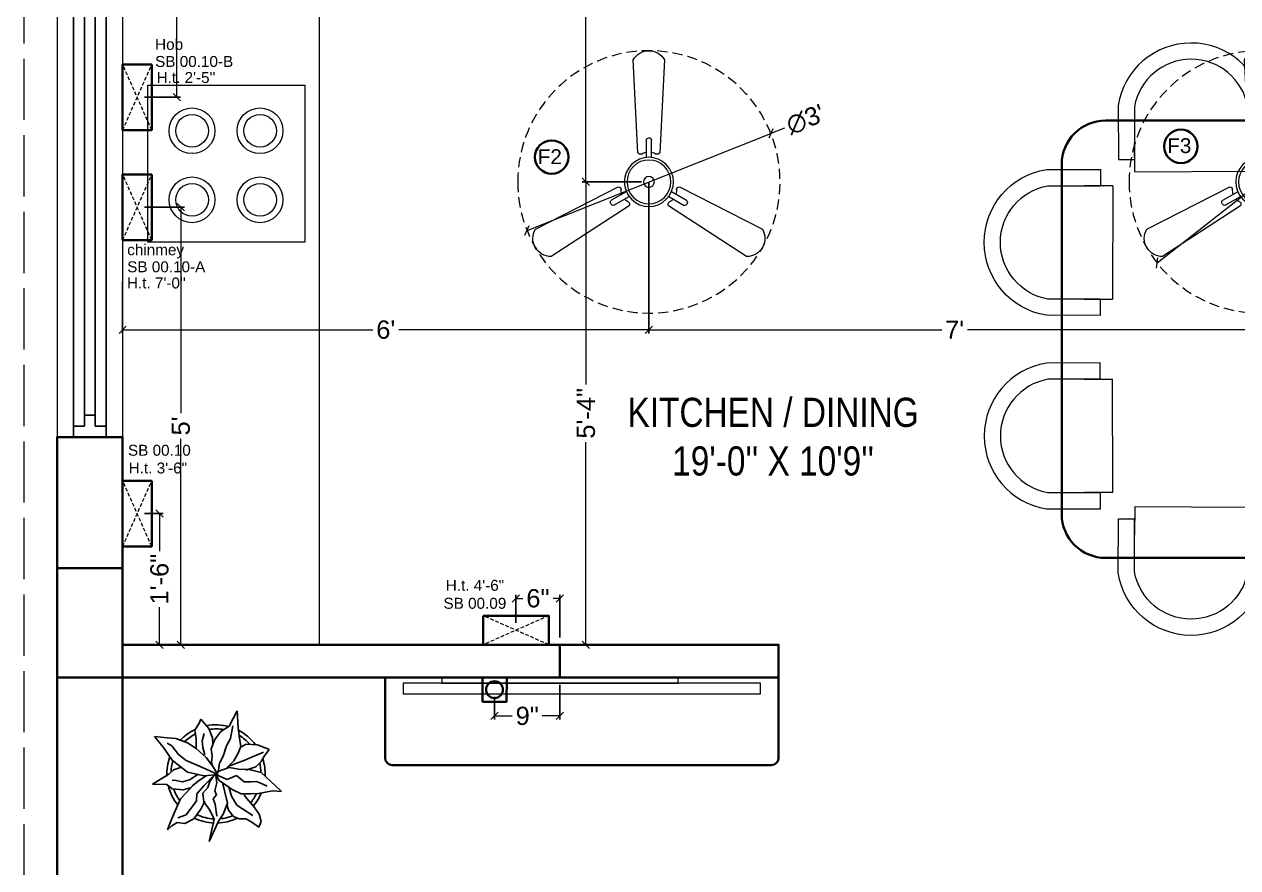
# Model space of a CAD drawing. Header units: millimetres. Extents: x 56222 to 3066687, y -650199 to -121287.
# Drawn here: x 147511.2 to 147677.7, y -179709.7 to -179594 of the extents above; entities that cross this region are included whole.
import ezdxf

# ---------------------------------------------------------------- set-up
doc = ezdxf.new("R2010")
doc.units = ezdxf.units.MM
doc.header["$MEASUREMENT"] = 0
doc.header["$PDMODE"] = 35
for name, pattern in [('ACAD_ISO02W100', [15, 12, -3]), ('DASHED', [0.75, 0.5, -0.25]), ('DASHED2', [0.375, 0.25, -0.125])]:
    doc.linetypes.add(name, pattern=pattern)
doc.layers.get('Defpoints').update_dxf_attribs({"color": 220})
for name, color, linetype, lineweight in [('CENTERLINE ( COLUMN ) ~ DIM', 7, 'Continuous', 9), ('COLUMN', 1, 'Continuous', 30), ('dim05', 1, 'Continuous', 13), ('el', 7, 'Continuous', 20), ('ELEC-wires', 1, 'DASHED2', 13), ('Electrical', 84, 'Continuous', 30), ('FIRST FLOOR ( TEXT )', 7, 'Continuous', 9), ('FURNITURE', 32, 'Continuous', 9), ('GROUND FLOOR', 7, 'Continuous', 9), ('GROUND FLOOR  ( PLINE )', 251, 'Continuous', 30), ('wall', 7, 'Continuous', 30), ('XX~SLAB ( BEAM )~ ( DIM )', 7, 'Continuous', 9)]:
    doc.layers.add(name, color=color, linetype=linetype, lineweight=lineweight)
doc.layers.add('str coll', color=6, linetype='Continuous')
doc.layers.add('XX~SLAB ( PLINE )', color=251, linetype='Continuous', plot=False)
doc.styles.add('Arial', font='arial.ttf')
doc.styles.add('KATHA', font='swissc.ttf')
doc.styles.get("Standard").update_dxf_attribs({"font": 'arial.ttf', "height": 6})
doc.dimstyles.new('ISO-25', dxfattribs={"dimtxt": 2.5, "dimasz": 1, "dimexe": 0.5, "dimexo": 1, "dimtad": 0, "dimdec": 1, "dimlunit": 4, "dimtxsty": 'Standard', "dimblk": 'OBLIQUE', "dimcen": 2.5, "dimclrd": 1, "dimclre": 1, "dimclrt": 5, "dimadec": 0, "dimazin": 0, "dimtfac": 1, "dimtdec": 1, "dimtmove": 0, "dimatfit": 3, "dimfxl": 1, "dimlwd": -1, "dimarcsym": 0})

# ---------------------------------------------------------------- blocks, each defined once
blk = doc.blocks.new('sf sfs')
at = {"layer": 'FURNITURE'}
blk.add_line((3348685.97, -514612.12), (3348664.42, -514612.12), dxfattribs=at)
blk.add_lwpolyline([(3348664.42, -514612.12), (3348664.42, -514590.57), (3348685.97, -514590.57), (3348685.97, -514612.12)], dxfattribs=at)
for centre, radius in [((3348670.49, -514596.83), 3.14), ((3348670.49, -514596.83), 2.24), ((3348679.82, -514596.83), 3.14), ((3348679.82, -514596.83), 2.24), ((3348670.49, -514606.3), 3.14), ((3348679.82, -514606.3), 3.14), ((3348670.49, -514606.3), 2.24), ((3348679.82, -514606.3), 2.24)]:
    blk.add_circle(centre, radius, dxfattribs=at)
blk = doc.blocks.new('ARPLS010')
at = {"linetype": 'ByBlock'}
for p, q in [((0.179, 0.666), (0.121, 0.605)), ((0.174, 0.573), (0.179, 0.666)), ((-0.248, 0.54), (-0.278, 0.467)), ((-0.182, 0.493), (-0.248, 0.54)), ((0.121, 0.605), (-0.013, 0.459)), ((0.091, 0.447), (0.125, 0.522)), ((0.2, 0.432), (0.174, 0.573)), ((-0.295, 0.42), (-0.302, 0.309)), ((-0.278, 0.467), (-0.295, 0.42)), ((-0.222, 0.484), (-0.164, 0.347)), ((-0.125, 0.459), (-0.182, 0.493)), ((-0.072, 0.404), (-0.125, 0.459)), ((-0.038, 0.302), (-0.072, 0.404)), ((-0.013, 0.459), (-0.044, 0.336)), ((0.077, 0.412), (0.091, 0.447)), ((0.082, 0.358), (0.077, 0.412)), ((0.203, 0.352), (0.2, 0.432)), ((0.33, 0.38), (0.252, 0.313)), ((0.409, 0.44), (0.33, 0.38)), ((0.425, 0.373), (0.356, 0.269)), ((0.484, 0.459), (0.409, 0.44)), ((0.542, 0.434), (0.484, 0.459)), ((0.485, 0.354), (0.533, 0.42)), ((0.533, 0.42), (0.542, 0.434)), ((-0.278, 0.254), (-0.362, 0.24)), ((-0.302, 0.309), (-0.276, 0.258)), ((-0.21, 0.227), (-0.278, 0.254)), ((-0.164, 0.347), (-0.139, 0.295)), ((-0.139, 0.295), (-0.08, 0.131)), ((-0.044, 0.336), (-0.049, 0.232)), ((0.015, 0.209), (0.08, 0.288)), ((0.08, 0.288), (0.082, 0.358)), ((0.16, 0.165), (0.204, 0.254)), ((0.204, 0.254), (0.203, 0.352)), ((0.252, 0.313), (0.216, 0.287)), ((0.356, 0.269), (0.318, 0.213)), ((0.459, 0.303), (0.485, 0.354)), ((0.459, 0.236), (0.459, 0.303)), ((-0.469, 0.226), (-0.643, 0.216)), ((-0.643, 0.216), (-0.485, 0.134)), ((-0.359, 0.148), (-0.49, 0.172)), ((-0.485, 0.134), (-0.433, 0.051)), ((-0.362, 0.24), (-0.469, 0.226)), ((-0.287, 0.106), (-0.359, 0.148)), ((-0.132, 0.18), (-0.21, 0.227)), ((-0.063, 0.111), (-0.132, 0.18)), ((-0.049, 0.232), (-0.065, 0.135)), ((-0.065, 0.135), (-0.024, 0.018)), ((0.056, 0.114), (0.015, 0.209)), ((0.068, 0.032), (0.16, 0.165)), ((0.227, 0.157), (0.132, 0.131)), ((0.318, 0.213), (0.227, 0.157)), ((0.309, 0.109), (0.368, 0.128)), ((0.368, 0.128), (0.432, 0.176)), ((0.432, 0.176), (0.459, 0.236)), ((-0.433, 0.051), (-0.349, -0.011)), ((-0.18, 0.073), (-0.287, 0.106)), ((-0.111, 0.036), (-0.18, 0.073)), ((-0.013, 0.022), (-0.111, 0.036)), ((-0.084, -0.034), (0.007, 0.018)), ((0.003, 0.011), (-0.076, -0.16)), ((-0.024, 0.018), (0.009, 0.005)), ((0.006, -0.002), (0.068, 0.032)), ((0.007, 0.018), (0.02, -0.121)), ((0.009, 0.005), (0.056, 0.114)), ((0.017, -0.002), (0.091, 0.009)), ((0.088, 0.065), (0.187, 0.091)), ((0.091, 0.009), (0.173, -0.011)), ((0.173, -0.011), (0.212, 0.004)), ((0.187, 0.091), (0.297, 0.116)), ((0.212, 0.004), (0.252, -0.03)), ((0.297, 0.116), (0.408, 0.071)), ((0.309, -0.01), (0.43, 0.006)), ((0.408, 0.071), (0.482, 0.024)), ((0.482, 0.024), (0.689, -0.072)), ((-0.464, -0.073), (-0.558, -0.152)), ((-0.366, -0.036), (-0.464, -0.073)), ((-0.336, -0.142), (-0.413, -0.121)), ((-0.306, -0.033), (-0.366, -0.036)), ((-0.349, -0.011), (-0.256, -0.05)), ((-0.193, -0.113), (-0.269, -0.135)), ((-0.259, -0.2), (-0.168, -0.1)), ((-0.256, -0.05), (-0.185, -0.038)), ((-0.185, -0.038), (-0.114, -0.046)), ((-0.168, -0.1), (-0.084, -0.034)), ((-0.114, -0.046), (-0.093, -0.036)), ((0.02, -0.121), (-0.017, -0.291)), ((0.01, -0.014), (0.017, -0.002)), ((0.078, -0.064), (0.01, -0.014)), ((0.016, -0.023), (0.116, -0.122)), ((0.07, -0.179), (0.018, -0.1)), ((0.138, -0.083), (0.078, -0.064)), ((0.116, -0.122), (0.201, -0.195)), ((0.197, -0.135), (0.138, -0.083)), ((0.283, -0.123), (0.197, -0.135)), ((0.252, -0.03), (0.309, -0.01)), ((0.277, -0.114), (0.357, -0.156)), ((0.37, -0.064), (0.283, -0.123)), ((0.462, -0.021), (0.37, -0.064)), ((0.689, -0.072), (0.462, -0.021)), ((-0.558, -0.152), (-0.517, -0.172)), ((-0.517, -0.172), (-0.447, -0.216)), ((-0.447, -0.216), (-0.363, -0.202)), ((-0.363, -0.202), (-0.263, -0.2)), ((-0.269, -0.135), (-0.336, -0.142)), ((-0.318, -0.29), (-0.259, -0.2)), ((-0.076, -0.16), (-0.138, -0.304)), ((0.059, -0.27), (0.005, -0.185)), ((0.121, -0.239), (0.07, -0.179)), ((0.184, -0.299), (0.121, -0.239)), ((0.201, -0.195), (0.272, -0.198)), ((0.272, -0.198), (0.311, -0.225)), ((0.311, -0.225), (0.415, -0.304)), ((0.357, -0.156), (0.455, -0.226)), ((0.455, -0.226), (0.503, -0.317)), ((-0.363, -0.408), (-0.318, -0.29)), ((-0.138, -0.304), (-0.199, -0.38)), ((-0.017, -0.291), (-0.141, -0.446)), ((-0.042, -0.432), (-0.071, -0.352)), ((0.08, -0.342), (0.059, -0.27)), ((0.066, -0.407), (0.08, -0.342)), ((0.141, -0.261), (0.16, -0.336)), ((0.16, -0.336), (0.15, -0.445)), ((0.252, -0.362), (0.184, -0.299)), ((0.376, -0.416), (0.252, -0.362)), ((0.415, -0.304), (0.447, -0.388)), ((0.503, -0.317), (0.494, -0.398)), ((-0.368, -0.496), (-0.363, -0.408)), ((-0.287, -0.45), (-0.314, -0.498)), ((-0.199, -0.38), (-0.287, -0.45)), ((-0.141, -0.446), (-0.269, -0.533)), ((0.002, -0.48), (-0.042, -0.432)), ((0.104, -0.646), (0.002, -0.48)), ((0.064, -0.446), (0.066, -0.407)), ((0.15, -0.445), (0.106, -0.5)), ((0.502, -0.472), (0.376, -0.416)), ((0.494, -0.398), (0.528, -0.452)), ((0.567, -0.494), (0.502, -0.472)), ((0.528, -0.452), (0.567, -0.494)), ((-0.382, -0.625), (-0.368, -0.496)), ((-0.269, -0.533), (-0.382, -0.625)), ((0.106, -0.5), (0.104, -0.646))]:
    blk.add_line(p, q, dxfattribs=at)
for radius, start, end in [(0.5, 87.2367, 107.9154), (0.5, 126.2799, 152.7042), (0.458, 91.6596, 104.0784), (0.5, 49.0791, 67.0324), (0.458, 49.8461, 63.9764), (0.458, 130.7647, 148.9789), (0.5, 164.9216, 191.0302), (0.458, 5.0517, 21.9108), (0.5, 1.3782, 25.7565), (0.458, 169.9629, 188.6517), (0.458, 334.5625, 357.1532), (0.5, 333.6991, 357.5577), (0.5, 205.1623, 226.3204), (0.458, 207.232, 224.0819), (0.458, 289.266, 306.1107), (0.5, 249.553, 272.4234), (0.458, 252.8522, 267.711), (0.5, 283.5324, 308.8712)]:
    blk.add_arc((0, 0), radius, start, end, dxfattribs=at)
blk = doc.blocks.new('SD DSD')
at = {"layer": 'FURNITURE'}
for p, q in [((3348486.7, -514623.32), (3348486.68, -514619.42)), ((3348502.23, -514619.34), (3348502.25, -514623.25)), ((3348486.7, -514623.32), (3348502.25, -514623.25)), ((3348483.69, -514625.26), (3348479.79, -514625.25)), ((3348483.69, -514625.26), (3348483.66, -514640.81)), ((3348505.76, -514625.26), (3348509.66, -514625.25)), ((3348505.76, -514625.26), (3348505.79, -514640.81)), ((3348479.75, -514640.8), (3348483.66, -514640.81)), ((3348509.7, -514640.8), (3348505.79, -514640.81)), ((3348479.75, -514651.77), (3348483.66, -514651.76)), ((3348483.69, -514667.31), (3348483.66, -514651.76)), ((3348505.76, -514667.31), (3348505.79, -514651.76)), ((3348509.7, -514651.77), (3348505.79, -514651.76)), ((3348483.69, -514667.31), (3348479.79, -514667.32)), ((3348505.76, -514667.31), (3348509.66, -514667.32)), ((3348486.7, -514669.25), (3348486.68, -514673.16)), ((3348486.7, -514669.25), (3348502.25, -514669.32)), ((3348502.23, -514673.23), (3348502.25, -514669.32))]:
    blk.add_line(p, q, dxfattribs=at)
at = {"layer": 'FURNITURE', "flags": 128}
for points in [[(3348502.23, -514621.56), (3348504.46, -514621.55), (3348504.42, -514614.17, 0.853613), (3348484.42, -514614.22), (3348484.46, -514621.65), (3348486.68, -514621.64)], [(3348502.22, -514619.34), (3348502.23, -514621.56), (3348502.2, -514614.36, 0.835758), (3348486.65, -514614.39), (3348486.67, -514619.42), (3348486.68, -514621.64)], [(3348481.97, -514640.8), (3348481.97, -514643.02), (3348474.58, -514643.01, -0.853613), (3348474.58, -514623.01), (3348482.01, -514623.02), (3348482.01, -514625.25)], [(3348507.48, -514640.8), (3348507.48, -514643.02), (3348514.87, -514643.01, 0.853613), (3348514.87, -514623.01), (3348507.44, -514623.02), (3348507.44, -514625.25)], [(3348479.75, -514640.79), (3348481.97, -514640.8), (3348474.77, -514640.78, -0.835758), (3348474.76, -514625.23), (3348479.79, -514625.24), (3348482.01, -514625.25)], [(3348509.7, -514640.79), (3348507.48, -514640.8), (3348514.68, -514640.78, 0.835758), (3348514.69, -514625.23), (3348509.66, -514625.24), (3348507.44, -514625.25)], [(3348481.97, -514651.77), (3348481.97, -514649.55), (3348474.58, -514649.57, 0.853613), (3348474.58, -514669.57), (3348482.01, -514669.55), (3348482.01, -514667.32)], [(3348507.48, -514651.77), (3348507.48, -514649.55), (3348514.87, -514649.57, -0.853613), (3348514.87, -514669.57), (3348507.44, -514669.55), (3348507.44, -514667.32)], [(3348479.75, -514651.78), (3348481.97, -514651.77), (3348474.77, -514651.79, 0.835758), (3348474.76, -514667.34), (3348479.79, -514667.33), (3348482.01, -514667.33)], [(3348509.7, -514651.78), (3348507.48, -514651.77), (3348514.68, -514651.79, -0.835758), (3348514.69, -514667.34), (3348509.66, -514667.33), (3348507.44, -514667.33)], [(3348502.23, -514671.01), (3348504.46, -514671.02), (3348504.42, -514678.4, -0.853613), (3348484.42, -514678.36), (3348484.46, -514670.92), (3348486.68, -514670.93)], [(3348502.22, -514673.23), (3348502.23, -514671.01), (3348502.2, -514678.21, -0.835758), (3348486.65, -514678.18), (3348486.67, -514673.16), (3348486.68, -514670.93)]]:
    blk.add_lwpolyline(points, format="xyb", dxfattribs=at)
at = {"layer": 'FURNITURE', "lineweight": 30}
blk.add_lwpolyline([(3348506.78, -514676.29), (3348482.68, -514676.29, -0.414214), (3348476.68, -514670.29), (3348476.68, -514622.29, -0.414214), (3348482.68, -514616.29), (3348506.78, -514616.29, -0.414214), (3348512.78, -514622.29), (3348512.78, -514670.29, -0.414214)], format="xyb", close=True, dxfattribs=at)
blk = doc.blocks.new('6616')
at = {"color": 242, "linetype": 'DASHED', "true_color": 0xcd2027}
for p, q in [((386784.79, -36915.77), (386775.78, -36911.78)), ((386784.79, -36911.78), (386775.78, -36915.77))]:
    blk.add_line(p, q, dxfattribs=at)
at = {"layer": 'ELEC-wires', "color": 5, "linetype": 'ByBlock', "lineweight": 30, "ltscale": 4}
blk.add_lwpolyline([(386775.78, -36911.78), (386784.79, -36911.78), (386784.79, -36915.77), (386775.78, -36915.77)], close=True, dxfattribs=at)
blk = doc.blocks.new('fan')
at = {"layer": 'Electrical', "lineweight": 15, "ltscale": 20}
for p, q in [((3300835.29, -509900.78), (3300836.47, -509923.43)), ((3300841.81, -509923.43), (3300842.99, -509900.78)), ((3300838.47, -509924.57), (3300838.47, -509920.25)), ((3300839.81, -509920.28), (3300839.81, -509924.57)), ((3300831.66, -509931.77), (3300811.45, -509942.07)), ((3300866.83, -509942.07), (3300846.62, -509931.77)), ((3300829.93, -509935.08), (3300833.64, -509932.93)), ((3300834.31, -509934.09), (3300830.57, -509936.25)), ((3300847.68, -509936.23), (3300843.97, -509934.09)), ((3300844.64, -509932.93), (3300848.38, -509935.09)), ((3300815.3, -509948.74), (3300834.33, -509936.39)), ((3300843.95, -509936.39), (3300862.98, -509948.74))]:
    blk.add_line(p, q, dxfattribs=at)
at = {"layer": 'Electrical', "linetype": 'DASHED', "lineweight": 15, "ltscale": 5}
blk.add_circle((3300839.14, -509930.53), 32, dxfattribs=at)
at = {"layer": 'Electrical', "lineweight": 15, "ltscale": 20}
for centre, major_axis, start_param, end_param in [((3300839.14, -509902.94), (3.12, 3.12), -0.272136, 1.842967), ((3300839.13, -509920.5), (0.501, 0.501), -0.465536, 1.983618), ((3300839.14, -509926.42), (2.27, -2.27), 2.565057, 2.951308), ((3300839.14, -509926.42), (2.27, 2.27), 0.19032, 0.57657), ((3300839.14, -509930.53), (4.24, -4.24), 3.14161, 9.424795), ((3300839.14, -509930.53), (3.77, -3.77), 1.749190548672175e-05, 6.283202799085073), ((3300837.1, -509923.08), (0.51, 0.51), 2.863014, 4.257784), ((3300841.18, -509923.08), (0.51, -0.51), 5.167028, 6.561799), ((3300839.14, -509930.53), (0.943, 0.943), 1.570814, 7.853999), ((3300831.67, -509932.49), (0.51, -0.51), 0.978238, 2.373008), ((3300846.61, -509932.49), (0.51, -0.51), 2.339416, 3.734186), ((3300830.46, -509935.55), (0.501, -0.501), 3.199655, 5.648809), ((3300835.59, -509932.58), (2.27, -2.27), 3.855511, 4.241762), ((3300835.59, -509932.58), (2.27, -2.27), 4.659452, 5.045703), ((3300842.69, -509932.58), (2.27, 2.27), 4.37911, 4.765361), ((3300842.69, -509932.58), (2.27, 2.27), 5.183051, 5.569301), ((3300847.83, -509935.54), (0.501, 0.501), 3.723254, 6.172408), ((3300833.71, -509936.02), (0.51, 0.51), -1.325776, 0.068994), ((3300844.57, -509936.02), (0.51, -0.51), 3.072633, 4.467404), ((3300815.25, -509944.32), (3.12, -3.12), 3.393055, 5.508159), ((3300863.03, -509944.32), (3.12, -3.12), 5.48745, 7.602554)]:
    blk.add_ellipse(centre, major_axis=major_axis, ratio=1, start_param=start_param, end_param=end_param, dxfattribs=at)
blk = doc.blocks.new('_Oblique')
at = {"layer": 'wall', "color": 0, "lineweight": -2}
blk.add_line((-0.5, -0.5), (0.5, 0.5), dxfattribs=at)
blk = doc.blocks.new('*D1146')
at = {"layer": 'Defpoints', "color": 0, "lineweight": 30, "transparency": 16777216}
for p in [(147584.66, -179683.6), (147575.69, -179685.26), (147584.66, -179688.87)]:
    blk.add_point(p, dxfattribs=at)
at = {"layer": 'dim05', "color": 1, "linetype": 'Continuous', "lineweight": -2, "transparency": 16777216}
for p, q in [((147584.66, -179684.6), (147584.66, -179689.37)), ((147575.69, -179686.26), (147575.69, -179689.37))]:
    blk.add_line(p, q, dxfattribs=at)
at = {"layer": 'dim05', "color": 1, "linetype": 'Continuous', "transparency": 16777216}
for p, q in [((147575.69, -179688.87), (147578.11, -179688.87)), ((147584.66, -179688.87), (147582.24, -179688.87))]:
    blk.add_line(p, q, dxfattribs=at)
at = {"layer": 'dim05', "color": 1, "transparency": 16777216, "rotation": 180}
blk.add_blockref('_Oblique', (147575.69, -179688.87), dxfattribs=at)
at = {"layer": 'dim05', "color": 1, "transparency": 16777216}
blk.add_blockref('_Oblique', (147584.66, -179688.87), dxfattribs=at)
at = {"layer": 'dim05', "color": 5, "lineweight": 25, "transparency": 16777216, "insert": (147580.17, -179688.87), "char_height": 2.5, "attachment_point": 5, "style": 'Arial'}
blk.add_mtext('9"', dxfattribs=at)
blk = doc.blocks.new('*D1149')
at = {"layer": 'Defpoints', "color": 0, "lineweight": 30, "transparency": 16777216}
for p in [(147526.65, -179661.1), (147527.99, -179679.1), (147529.71, -179679.1)]:
    blk.add_point(p, dxfattribs=at)
at = {"layer": 'dim05', "color": 1, "linetype": 'Continuous', "lineweight": -2, "transparency": 16777216}
for p, q in [((147527.65, -179661.1), (147530.21, -179661.1)), ((147528.99, -179679.1), (147530.21, -179679.1))]:
    blk.add_line(p, q, dxfattribs=at)
at = {"layer": 'dim05', "color": 1, "linetype": 'Continuous', "transparency": 16777216}
for p, q in [((147529.71, -179661.1), (147529.71, -179666.27)), ((147529.71, -179679.1), (147529.71, -179673.93))]:
    blk.add_line(p, q, dxfattribs=at)
at = {"layer": 'dim05', "color": 1, "transparency": 16777216}
for p, rotation in [((147529.71, -179661.1), 90), ((147529.71, -179679.1), 270)]:
    blk.add_blockref('_Oblique', p, dxfattribs=dict(at, rotation=rotation))
at = {"layer": 'dim05', "color": 5, "lineweight": 25, "transparency": 16777216, "insert": (147529.71, -179670.1), "char_height": 2.5, "attachment_point": 5, "rotation": 90, "style": 'Arial'}
blk.add_mtext('1\'-6"', dxfattribs=at)
blk = doc.blocks.new('*D1150')
at = {"layer": 'Defpoints', "color": 0, "lineweight": 30, "transparency": 16777216}
for p in [(147526.65, -179550.1), (147532.11, -179550.1), (147526.65, -179603.99)]:
    blk.add_point(p, dxfattribs=at)
at = {"layer": 'dim05', "color": 1, "linetype": 'Continuous', "lineweight": -2, "transparency": 16777216}
for p, q in [((147527.65, -179550.1), (147532.61, -179550.1)), ((147527.65, -179603.99), (147532.61, -179603.99))]:
    blk.add_line(p, q, dxfattribs=at)
at = {"layer": 'dim05', "color": 1, "linetype": 'Continuous', "transparency": 16777216}
for p, q in [((147532.11, -179550.1), (147532.11, -179573.05)), ((147532.11, -179603.99), (147532.11, -179581.05))]:
    blk.add_line(p, q, dxfattribs=at)
at = {"layer": 'dim05', "color": 1, "transparency": 16777216}
for p, rotation in [((147532.11, -179550.1), 90), ((147532.11, -179603.99), 270)]:
    blk.add_blockref('_Oblique', p, dxfattribs=dict(at, rotation=rotation))
at = {"layer": 'dim05', "color": 5, "lineweight": 25, "transparency": 16777216, "insert": (147532.11, -179577.05), "char_height": 2.5, "attachment_point": 5, "rotation": 90, "style": 'Arial'}
blk.add_mtext('4\'-6"', dxfattribs=at)
blk = doc.blocks.new('*D1151')
at = {"layer": 'Defpoints', "color": 0, "lineweight": 30, "transparency": 16777216}
for p in [(147526.65, -179619.08), (147528.99, -179679.1), (147532.64, -179679.1)]:
    blk.add_point(p, dxfattribs=at)
at = {"layer": 'dim05', "color": 1, "linetype": 'Continuous', "lineweight": -2, "transparency": 16777216}
for p, q in [((147527.65, -179619.08), (147533.14, -179619.08)), ((147529.99, -179679.1), (147533.14, -179679.1))]:
    blk.add_line(p, q, dxfattribs=at)
at = {"layer": 'dim05', "color": 1, "linetype": 'Continuous', "transparency": 16777216}
for p, q in [((147532.64, -179619.08), (147532.64, -179647.32)), ((147532.64, -179679.1), (147532.64, -179650.87))]:
    blk.add_line(p, q, dxfattribs=at)
at = {"layer": 'dim05', "color": 1, "transparency": 16777216}
for p, rotation in [((147532.64, -179619.08), 90), ((147532.64, -179679.1), 270)]:
    blk.add_blockref('_Oblique', p, dxfattribs=dict(at, rotation=rotation))
at = {"layer": 'dim05', "color": 5, "lineweight": 25, "transparency": 16777216, "insert": (147532.64, -179649.09), "char_height": 2.5, "attachment_point": 5, "rotation": 90, "style": 'Arial'}
blk.add_mtext("5'", dxfattribs=at)
blk = doc.blocks.new('*D1152')
at = {"layer": 'Defpoints', "color": 0, "lineweight": 30, "transparency": 16777216}
for p in [(147596.86, -179614.6), (147524.66, -179628.3), (147596.86, -179635.88)]:
    blk.add_point(p, dxfattribs=at)
at = {"layer": 'dim05', "color": 1, "linetype": 'Continuous', "lineweight": -2, "transparency": 16777216}
for p, q in [((147596.86, -179615.6), (147596.86, -179636.38)), ((147524.66, -179629.3), (147524.66, -179636.38))]:
    blk.add_line(p, q, dxfattribs=at)
at = {"layer": 'dim05', "color": 1, "linetype": 'Continuous', "transparency": 16777216}
for p, q in [((147524.66, -179635.88), (147558.98, -179635.88)), ((147596.86, -179635.88), (147562.54, -179635.88))]:
    blk.add_line(p, q, dxfattribs=at)
at = {"layer": 'dim05', "color": 1, "transparency": 16777216, "rotation": 180}
blk.add_blockref('_Oblique', (147524.66, -179635.88), dxfattribs=at)
at = {"layer": 'dim05', "color": 1, "transparency": 16777216}
blk.add_blockref('_Oblique', (147596.86, -179635.88), dxfattribs=at)
at = {"layer": 'dim05', "color": 5, "lineweight": 25, "transparency": 16777216, "insert": (147560.76, -179635.88), "char_height": 2.5, "attachment_point": 5, "style": 'Arial'}
blk.add_mtext("6'", dxfattribs=at)
blk = doc.blocks.new('*D1153')
at = {"layer": 'Defpoints', "color": 0, "lineweight": 30, "transparency": 16777216}
for p in [(147596.86, -179614.6), (147680.76, -179614.6), (147680.76, -179635.88)]:
    blk.add_point(p, dxfattribs=at)
at = {"layer": 'dim05', "color": 1, "linetype": 'Continuous', "lineweight": -2, "transparency": 16777216}
for p, q in [((147596.86, -179615.6), (147596.86, -179636.38)), ((147680.76, -179615.6), (147680.76, -179636.38))]:
    blk.add_line(p, q, dxfattribs=at)
at = {"layer": 'dim05', "color": 1, "linetype": 'Continuous', "transparency": 16777216}
for p, q in [((147596.86, -179635.88), (147637.05, -179635.88)), ((147680.76, -179635.88), (147640.58, -179635.88))]:
    blk.add_line(p, q, dxfattribs=at)
at = {"layer": 'dim05', "color": 1, "transparency": 16777216, "rotation": 180}
blk.add_blockref('_Oblique', (147596.86, -179635.88), dxfattribs=at)
at = {"layer": 'dim05', "color": 1, "transparency": 16777216}
blk.add_blockref('_Oblique', (147680.76, -179635.88), dxfattribs=at)
at = {"layer": 'dim05', "color": 5, "lineweight": 25, "transparency": 16777216, "insert": (147638.81, -179635.88), "char_height": 2.5, "attachment_point": 5, "style": 'Arial'}
blk.add_mtext("7'", dxfattribs=at)
blk = doc.blocks.new('*D1155')
at = {"layer": 'Defpoints', "color": 0, "lineweight": 30, "transparency": 16777216}
for p in [(147588.23, -179615.6), (147596.86, -179615.6), (147593.98, -179679.1)]:
    blk.add_point(p, dxfattribs=at)
at = {"layer": 'dim05', "color": 1, "linetype": 'Continuous', "lineweight": -2, "transparency": 16777216}
for p, q in [((147595.86, -179615.6), (147587.73, -179615.6)), ((147592.98, -179679.1), (147587.73, -179679.1))]:
    blk.add_line(p, q, dxfattribs=at)
at = {"layer": 'dim05', "color": 1, "linetype": 'Continuous', "transparency": 16777216}
for p, q in [((147588.23, -179615.6), (147588.23, -179643.41)), ((147588.23, -179679.1), (147588.23, -179651.3))]:
    blk.add_line(p, q, dxfattribs=at)
at = {"layer": 'dim05', "color": 1, "transparency": 16777216}
for p, rotation in [((147588.23, -179615.6), 90), ((147588.23, -179679.1), 270)]:
    blk.add_blockref('_Oblique', p, dxfattribs=dict(at, rotation=rotation))
at = {"layer": 'dim05', "color": 5, "lineweight": 25, "transparency": 16777216, "insert": (147588.23, -179647.35), "char_height": 2.5, "attachment_point": 5, "rotation": 90, "style": 'Arial'}
blk.add_mtext('5\'-4"', dxfattribs=at)
blk = doc.blocks.new('*D1156')
at = {"layer": 'Defpoints', "color": 0, "lineweight": 30, "transparency": 16777216}
for p in [(147588.23, -179550.1), (147588.88, -179550.1), (147596.86, -179615.6)]:
    blk.add_point(p, dxfattribs=at)
at = {"layer": 'dim05', "color": 1, "linetype": 'Continuous', "lineweight": -2, "transparency": 16777216}
for p, q in [((147587.88, -179550.1), (147587.73, -179550.1)), ((147595.86, -179615.6), (147587.73, -179615.6))]:
    blk.add_line(p, q, dxfattribs=at)
at = {"layer": 'dim05', "color": 1, "linetype": 'Continuous', "transparency": 16777216}
for p, q in [((147588.23, -179550.1), (147588.23, -179578.91)), ((147588.23, -179615.6), (147588.23, -179586.8))]:
    blk.add_line(p, q, dxfattribs=at)
at = {"layer": 'dim05', "color": 1, "transparency": 16777216}
for p, rotation in [((147588.23, -179550.1), 90), ((147588.23, -179615.6), 270)]:
    blk.add_blockref('_Oblique', p, dxfattribs=dict(at, rotation=rotation))
at = {"layer": 'dim05', "color": 5, "lineweight": 25, "transparency": 16777216, "insert": (147588.23, -179582.85), "char_height": 2.5, "attachment_point": 5, "rotation": 90, "style": 'Arial'}
blk.add_mtext('5\'-5"', dxfattribs=at)
blk = doc.blocks.new('*D1157')
at = {"layer": 'Defpoints', "color": 0, "lineweight": 30, "transparency": 16777216}
for p in [(147613.59, -179608.95), (147580.14, -179622.25)]:
    blk.add_point(p, dxfattribs=at)
at = {"layer": 'dim05', "color": 1, "linetype": 'Continuous', "transparency": 16777216}
for p in [(147615.45, -179608.21), (147580.14, -179622.25)]:
    blk.add_line(p, (147613.59, -179608.95), dxfattribs=at)
at = {"layer": 'dim05', "color": 1, "transparency": 16777216}
for p, rotation in [((147613.59, -179608.95), 201.6876233712156), ((147580.14, -179622.25), 21.68762337121564)]:
    blk.add_blockref('_Oblique', p, dxfattribs=dict(at, rotation=rotation))
at = {"layer": 'dim05', "color": 5, "lineweight": 25, "transparency": 16777216, "insert": (147618.36, -179607.05), "char_height": 2.5, "attachment_point": 5, "rotation": 21.6876, "style": 'Arial'}
blk.add_mtext("∅3'", dxfattribs=at)
blk = doc.blocks.new('*D1158')
at = {"layer": 'Defpoints', "color": 0, "lineweight": 30, "transparency": 16777216}
for p in [(147694.92, -179604.49), (147666.6, -179626.72)]:
    blk.add_point(p, dxfattribs=at)
at = {"layer": 'dim05', "color": 1, "linetype": 'Continuous', "transparency": 16777216}
for p in [(147696.49, -179603.25), (147666.6, -179626.72)]:
    blk.add_line(p, (147694.92, -179604.49), dxfattribs=at)
at = {"layer": 'dim05', "color": 1, "transparency": 16777216}
for p, rotation in [((147694.92, -179604.49), 218.1354486598704), ((147666.6, -179626.72), 38.13544865987041)]:
    blk.add_blockref('_Oblique', p, dxfattribs=dict(at, rotation=rotation))
at = {"layer": 'dim05', "color": 5, "lineweight": 25, "transparency": 16777216, "insert": (147698.96, -179601.32), "char_height": 2.5, "attachment_point": 5, "rotation": 38.1354, "style": 'Arial'}
blk.add_mtext("∅3'", dxfattribs=at)
blk = doc.blocks.new('*D1095')
at = {"layer": 'Defpoints', "color": 0, "lineweight": 30, "transparency": 16777216}
for p in [(147584.66, -179672.74), (147578.62, -179677.11), (147584.66, -179679.1)]:
    blk.add_point(p, dxfattribs=at)
at = {"layer": 'dim05', "color": 1, "linetype": 'Continuous', "lineweight": -2, "transparency": 16777216}
for p, q in [((147578.62, -179676.11), (147578.62, -179672.24)), ((147584.66, -179678.1), (147584.66, -179672.24))]:
    blk.add_line(p, q, dxfattribs=at)
at = {"layer": 'dim05', "color": 1, "linetype": 'Continuous', "transparency": 16777216}
for p, q in [((147578.62, -179672.74), (147579.57, -179672.74)), ((147584.66, -179672.74), (147583.71, -179672.74))]:
    blk.add_line(p, q, dxfattribs=at)
at = {"layer": 'dim05', "color": 1, "transparency": 16777216, "rotation": 180}
blk.add_blockref('_Oblique', (147578.62, -179672.74), dxfattribs=at)
at = {"layer": 'dim05', "color": 1, "transparency": 16777216}
blk.add_blockref('_Oblique', (147584.66, -179672.74), dxfattribs=at)
at = {"layer": 'dim05', "color": 5, "lineweight": 25, "transparency": 16777216, "insert": (147581.64, -179672.74), "char_height": 2.5, "attachment_point": 5, "style": 'Arial'}
blk.add_mtext('6"', dxfattribs=at)

msp = doc.modelspace()

# ---------------------------------------------------------------- linework, layer by layer
at = {"lineweight": 9}
for points in [[(147612.1597, -179685.8158), (147612.1597, -179684.3691), (147563.1597, -179684.3691), (147563.1597, -179685.8158)], [(147600.8782, -179684.3691), (147600.8782, -179683.6031), (147568.4413, -179683.6031), (147568.4413, -179684.3691)]]:
    msp.add_lwpolyline(points, close=True, dxfattribs=at)
at = {"layer": 'CENTERLINE ( COLUMN ) ~ DIM'}
msp.add_line((147515.6597, -179650.6031), (147524.6597, -179650.6031), dxfattribs=at)
at = {"layer": 'COLUMN'}
msp.add_lwpolyline([(147515.6597, -179668.6031), (147524.6597, -179668.6031), (147524.6597, -179683.6031), (147515.6597, -179683.6031)], close=True, dxfattribs=at)
at = {"layer": 'FURNITURE', "lineweight": 30}
msp.add_lwpolyline([(147584.6597, -179679.1031), (147614.6597, -179679.1031), (147614.6597, -179683.6031), (147584.6597, -179683.6031)], close=True, dxfattribs=at)
msp.add_lwpolyline([(147614.6597, -179694.6031), (147614.6597, -179683.6031), (147560.6597, -179683.6031), (147560.6597, -179694.6031, 0.41421356), (147561.6597, -179695.6031), (147613.6597, -179695.6031, 0.41421356)], format="xyb", close=True, dxfattribs=at)
at = {"layer": 'FURNITURE', "color": 1, "lineweight": 30, "ltscale": 4}
for centre in [(147669.8546, -179610.7257), (147583.5251, -179612.2053)]:
    msp.add_circle(centre, 2.2915, dxfattribs=at)
at = {"layer": 'GROUND FLOOR'}
for p, q in [((147515.6597, -179541.1031), (147515.6597, -179833.6031)), ((147524.6597, -179550.1031), (147524.6597, -179670.1031)), ((147524.6597, -179650.6031), (147515.6597, -179650.6031)), ((147584.6597, -179679.1031), (147524.6597, -179679.1031)), ((147584.6597, -179679.1031), (147584.6597, -179683.6031)), ((147524.6597, -179683.6031), (147524.6597, -179833.6031)), ((147584.6597, -179683.6031), (147524.6597, -179683.6031))]:
    msp.add_line(p, q, dxfattribs=at)
at = {"layer": 'GROUND FLOOR', "color": 1, "linetype": 'ACAD_ISO02W100', "ltscale": 0.7}
msp.add_lwpolyline([(147674.6597, -179833.6031), (147674.6597, -179869.6031), (147511.1597, -179869.6031), (147511.1597, -179517.1031), (147515.6597, -179517.1031)], dxfattribs=at)
at = {"layer": 'GROUND FLOOR  ( PLINE )'}
for points in [[(147524.6597, -179668.6031), (147515.6597, -179668.6031), (147515.6597, -179650.6031), (147524.6597, -179650.6031)], [(147524.6597, -179683.6031), (147584.6597, -179683.6031), (147584.6597, -179679.1031), (147524.6597, -179679.1031), (147524.6597, -179668.6031), (147515.6597, -179668.6031), (147515.6597, -179713.6031), (147524.6597, -179713.6031)]]:
    msp.add_lwpolyline(points, close=True, dxfattribs=at)
at = {"layer": 'XX~SLAB ( BEAM )~ ( DIM )'}
msp.add_line((147551.6597, -179679.1031), (147551.6597, -179577.1031), dxfattribs=at)
at = {"layer": 'XX~SLAB ( BEAM )~ ( DIM )', "color": 6, "lineweight": 30}
msp.add_lwpolyline([(147574.0173, -179686.9133), (147577.3361, -179686.9133), (147577.3532, -179683.6031), (147574.0345, -179683.6031)], close=True, dxfattribs=at)
msp.add_circle((147575.6896, -179685.2582), 1.1551, dxfattribs=at)
at = {"layer": 'XX~SLAB ( PLINE )'}
msp.add_lwpolyline([(147522.4097, -179650.6031), (147522.4097, -179649.1031), (147520.9097, -179649.1031), (147520.9097, -179647.6031), (147519.4097, -179647.6031), (147519.4097, -179581.6031), (147520.9097, -179581.6031), (147520.9097, -179580.1031), (147522.4097, -179580.1031), (147522.4097, -179578.6031), (147517.9097, -179578.6031), (147517.9097, -179580.1031), (147519.4097, -179580.1031), (147519.4097, -179581.6031), (147520.9097, -179581.6031), (147520.9097, -179647.6031), (147519.4097, -179647.6031), (147519.4097, -179649.1031), (147517.9097, -179649.1031), (147517.9097, -179650.6031), (147522.4097, -179650.6031), (147522.4097, -179578.6031), (147517.9097, -179578.6031), (147517.9097, -179650.6031)], close=True, dxfattribs=at)

# ---------------------------------------------------------------- block references
at = {"lineweight": 35}
msp.add_blockref('sf sfs', (-3201136.3084, 334988.2404), dxfattribs=at)
at = {"xscale": 13.47973786482115, "yscale": 13.47973786482115, "zscale": 13.47973786482115, "rotation": 270.106449045987}
msp.add_blockref('ARPLS010', (147537.4691, -179696.8229), dxfattribs=at)
at = {"layer": 'dim05', "color": 1, "lineweight": 35, "xscale": -0.5625052429282242, "yscale": 0.5625052429282242, "zscale": 0.5625052429282242}
for p in [(2004336.1853, 107222.9926), (2004420.0837, 107222.9926)]:
    msp.add_blockref('fan', p, dxfattribs=at)
at = {"layer": 'el', "color": 1, "rotation": 270}
for p in [(184440.4303, 207176.2925), (184440.4303, 207161.2051), (184440.4303, 207119.1842)]:
    msp.add_blockref('6616', p, dxfattribs=at)
at = {"layer": 'el', "color": 1}
msp.add_blockref('6616', (-239201.6721, -142763.3325), dxfattribs=at)
at = {"layer": 'str coll', "lineweight": 35}
msp.add_blockref('SD DSD', (-3200823.1696, 335009.106), dxfattribs=at)

# ---------------------------------------------------------------- texts
at = {"layer": 'Electrical', "color": 5, "transparency": 33554687}
for s, p in [('Hob', (147529.1116, -179597.4844)), ('SB 00.10-B', (147529.1116, -179599.8293)), ('chinmey', (147525.2829, -179625.6625)), ('SB 00.10-A', (147525.2829, -179628.0019)), ('SB 00.10', (147525.3896, -179653.1672)), ('SB 00.09', (147568.6792, -179674.1631))]:
    msp.add_text(s, height=1.5, dxfattribs=at).set_placement(p)
at = {"layer": 'Electrical', "color": 240, "true_color": 0xed1f24, "transparency": 33554687}
for s, p in [("H.t. 2'-5''", (147529.3151, -179602.0338)), ("H.t. 7'-0''", (147525.2481, -179630.2181)), ('H.t. 3\'-6"', (147525.4897, -179655.599)), ('H.t. 4\'-6"', (147568.9915, -179671.7007))]:
    msp.add_text(s, height=1.5, dxfattribs=at).set_placement(p)
at = {"layer": 'Electrical', "color": 1, "char_height": 2.03575, "attachment_point": 3}
for s, insert in [('F3', (147671.3008, -179609.607)), ('F2', (147584.9283, -179611.1288))]:
    msp.add_mtext_dynamic_manual_height_columns(s, width=2.035749, gutter_width=0.6786, heights=[2.6009], dxfattribs=dict(at, insert=insert))
at = {"layer": 'FIRST FLOOR ( TEXT )', "insert": (147613.9083, -179650.5765), "char_height": 4, "attachment_point": 5, "style": 'KATHA'}
msp.add_mtext("KITCHEN / DINING\\P19'-0'' X 10'9''", dxfattribs=at)

# ---------------------------------------------------------------- dimensions: what is measured, and where the dimension line sits
at = {"layer": 'dim05', "color": 27, "lineweight": 25, "true_color": 0x7d5120}
for base, p1, p2, override, picture, middle in [((147532.1133, -179550.1031), (147526.6531, -179603.9948), (147526.6531, -179550.1031), {"dimdec": 0, "dimtxsty": 'Arial'}, '*D1150', (147532.1133, -179577.0489)), ((147588.2264864678, -179550.1031245966), (147596.8628240949, -179615.6031245964), (147588.8788501965, -179550.1031245965), {"dimdec": 0, "dimtxsty": 'Arial'}, '*D1156', (147588.2264864677, -179582.8531245965)), ((147588.2264864677, -179615.6031245964), (147593.9788866888, -179679.1031245963), (147596.8628240949, -179615.6031245964), {"dimdec": 0, "dimtxsty": 'Arial'}, '*D1155', (147588.2264864676, -179647.3531245964)), ((147532.6368, -179679.1031), (147526.6531, -179619.0822), (147528.9877, -179679.1031), {"dimdec": 0, "dimtxsty": 'Arial'}, '*D1151', (147532.6368, -179649.0927)), ((147529.7149, -179679.1031), (147526.6531, -179661.1031), (147527.9877, -179679.1031), {"dimtxsty": 'Arial'}, '*D1149', (147529.7149, -179670.1031))]:
    dim = msp.add_linear_dim(base=base, p1=p1, p2=p2, angle=90, dimstyle='ISO-25', override=override, dxfattribs=at)
    dim.commit()
    dim.dimension.update_dxf_attribs({"geometry": picture, "text_midpoint": middle})
for p1, p2, picture, middle in [((147666.6033, -179626.7185), (147694.9192, -179604.4877), '*D1158', (147698.9584, -179601.3166)), ((147580.137, -179622.255), (147613.5886, -179608.9513), '*D1157', (147618.3604, -179607.0536))]:
    dim = msp.add_diameter_dim_2p(p1=p1, p2=p2, dimstyle='ISO-25', override={"dimdec": 0, "dimtxsty": 'Arial'}, dxfattribs=at)
    dim.commit()
    dim.dimension.update_dxf_attribs({"geometry": picture, "text_midpoint": middle})
for base, p1, p2, override, picture, middle in [((147596.8628, -179635.8841), (147524.6597, -179628.3006), (147596.8628, -179614.6031), {"dimdec": 0, "dimtxsty": 'Arial'}, '*D1152', (147560.7613, -179635.8841)), ((147680.7613, -179635.8841), (147596.8628, -179614.6031), (147680.7613, -179614.6031), {"dimdec": 0, "dimtxsty": 'Arial'}, '*D1153', (147638.812, -179635.8841)), ((147584.6597, -179672.7415), (147578.6152, -179677.1097), (147584.6597, -179679.1031), {"dimtxsty": 'Arial'}, '*D1095', (147581.6375, -179672.7415)), ((147584.6597, -179688.8692), (147575.6896, -179685.2582), (147584.6597, -179683.6031), {"dimtxsty": 'Arial'}, '*D1146', (147580.1746, -179688.8692))]:
    dim = msp.add_linear_dim(base=base, p1=p1, p2=p2, dimstyle='ISO-25', override=override, dxfattribs=at)
    dim.commit()
    dim.dimension.update_dxf_attribs({"geometry": picture, "text_midpoint": middle})

doc.saveas('drawing.dxf')
